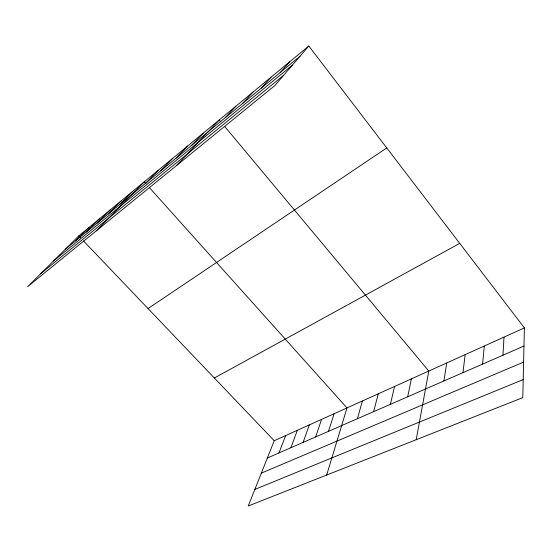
<?xml version="1.0" encoding="UTF-8"?>
<svg xmlns="http://www.w3.org/2000/svg" width="552" height="552" viewBox="0 0 552 552"><rect width="100%" height="100%" fill="white"/><g stroke="black" fill="none" stroke-linecap="round" stroke-linejoin="round"><path stroke-width="0.83" d="M524.4 327.922L522.792 397.64L248.248 505.991L274.227 440.731L524.4 327.922L308.816 46.009L78.722 235.939L27.6 286.736L274.751 85.636L308.816 46.009M502.934 355.226L504.01 337.12M482.593 364.099L484.283 346.014M462.935 372.676L465.191 354.625M443.911 380.977L446.706 362.961M416.208 439.709L428.794 371.034L224.616 126.38M407.666 396.791L411.426 378.865M390.388 404.326L394.59 386.455M373.642 411.633L378.251 393.824M357.399 418.72L362.395 400.973M326.667 475.044L346.994 407.921L149.406 187.625M328.481 431.34L334.126 413.724M315.647 436.942L321.568 419.389M303.124 442.4L309.306 424.916M290.911 447.734L297.335 430.312M278.988 452.937L285.646 435.583M280.257 72.471L289.538 61.921M261.2 88.147L270.977 77.239M242.866 103.224L253.099 91.998M225.209 117.748L235.863 106.225M176.571 165.524L219.241 119.943L220.855 121.875M191.813 145.217L203.198 133.191M175.998 158.224L187.701 145.983M160.729 170.782L172.728 158.341M145.983 182.912L158.245 170.299M96.303 230.839L144.231 181.863L145.956 183.781M119.881 204.385L132.563 191.496M108.351 213.865L121.212 200.866M97.145 223.084L110.158 209.988M86.236 232.054L99.401 218.868M75.631 240.782L88.927 227.514M65.302 249.276L300.088 56.159M53.489 261.006L292.284 65.233M40.689 273.73L283.693 75.231M148.053 308.561L386.752 147.929M214.348 378.01L459.74 243.37M267.347 458.015L523.979 346.042M261.331 473.126L523.613 362.091M254.845 489.424L523.206 379.603M78.722 235.939L80.509 237.808M83.483 240.927L274.227 440.731"/></g></svg>
